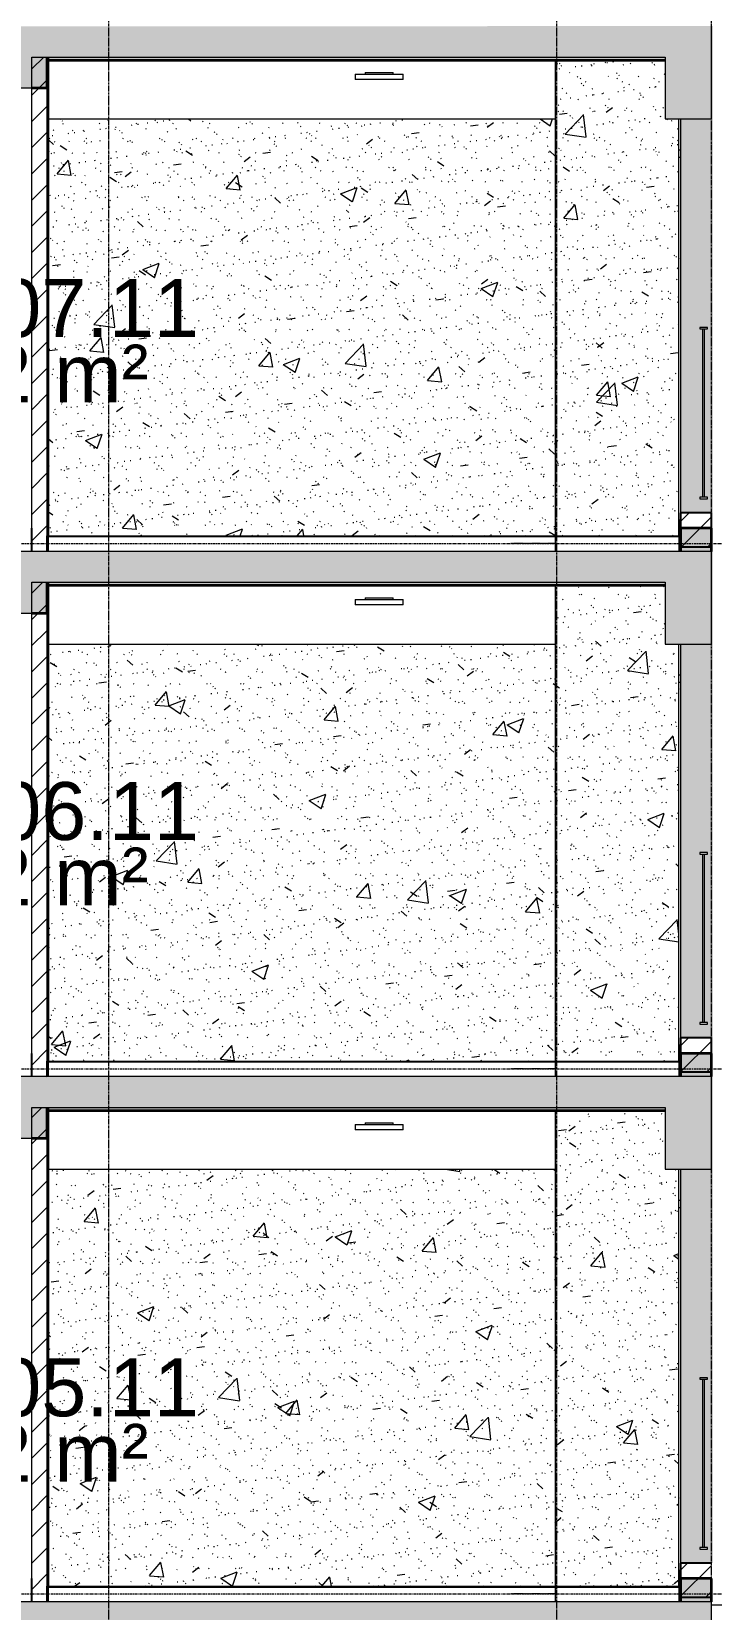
# Model space of a CAD drawing. Header units: millimetres. Extents: x 3451 to 201731, y -8641 to 35300.
# Drawn here: x 171691 to 176091, y 15700 to 25915 of the extents above; entities that cross this region are included whole.
import ezdxf

# ---------------------------------------------------------------- set-up
doc = ezdxf.new("R2010")
doc.units = ezdxf.units.MM
for name, pattern in [('Centre', [31.75, 6.35, -4.7625, 15.875, -4.7625]), ('Dash 1_8_', [6.35, 3.175, -3.175]), ('Grid Line', [22.225, 12.7, -3.175, 3.175, -3.175])]:
    doc.linetypes.add(name, pattern=pattern)
for name, color, linetype, lineweight in [('0-2', 50, 'Continuous', 5), ('A-AREA', 32, 'Dash 1_8_', 9), ('A-AREA-IDEN', 2, 'Continuous', 9), ('A-CLNG', 13, 'Continuous', 9), ('A-DETL-GENF-1', 7, 'Continuous', 9), ('A-DETL-THIN', 151, 'Continuous', 9), ('A-FLOR-1', 10, 'Continuous', 35), ('A-FLOR-HRAL', 11, 'Continuous', 9), ('A-FLOR-HRAL-1', 253, 'Continuous', 9), ('A-FLOR-HRAL-2', 53, 'Continuous', 18), ('A-FLOR-LEVL-2', 51, 'Centre', 9), ('A-FLOR-PATT-1', 7, 'Continuous', 9), ('A-WALL', 113, 'Continuous', 9), ('A-WALL-2', 250, 'Continuous', 25), ('A-WALL-3', 7, 'Continuous', 9), ('A-WALL-PATT-1', 7, 'Continuous', 9), ('A-WALL-PATT-2', 9, 'Continuous', 9), ('A-WALL-PATT-3', 111, 'Continuous', 5), ('E-LITE-EQPM', 33, 'Continuous', 9), ('E-LITE-EQPM-1', 7, 'Continuous', 9), ('I-WALL-1', 7, 'Continuous', 9), ('I-WALL-3', 250, 'Continuous', 25), ('S-BEAM-1', 12, 'Continuous', 5), ('S-BEAM-2', 10, 'Continuous', 35), ('S-BEAM-3', 7, 'Continuous', 9), ('S-GRID-1', 1, 'Grid Line', 9)]:
    doc.layers.add(name, color=color, linetype=linetype, lineweight=lineweight)
doc.styles.add('Arial_1', font='arial.ttf', dxfattribs={"height": 375})
pattern_1 = [(50, (-51987.05, 14125), (1093.104, -95.634), [114.3, -1257.3]), (355, (-51987, 14125), (-211.457, 1146.34), [91.44, -1005.84]), (100.451, (-51896, 14117), (881.656, 1050.7), [97.14, -1068.54]), (46.184, (-51987, 14429.8), (1626.475, -252.257), [171.45, -1885.95]), (96.636, (-51851.5, 14408.8), (1424.42, 1484.565), [145.71, -1602.81]), (351.184, (-51987, 14429.8), (1424.43, 1484.55), [137.16, -1508.76]), (21, (-51834.65, 14353.6), (909.686, -613.59), [114.3, -1257.3]), (326, (-51834.7, 14353.6), (370.812, 1105.13), [91.44, -1005.84]), (71.451, (-51758.8, 14302.5), (1280.503, 491.528), [97.14, -1068.54]), (37.5, (-51987.05, 14125), (18.5313, 507.3303), [50.292, -943.356, 50.292, -970.788, -1009.65]), (37.5, (-51987.05, 14125), (18.5313, 507.3303), [-2014.728, 50.292, -959.358]), (7.5, (-51987.05, 14125), (400.918, 601.084), [50.292, -531.876, 50.292, -920.496, -384.81]), (7.5, (-51987.05, 14125), (400.918, 601.084), [-1552.956, 50.292, -334.518]), (327.5, (-52326.9, 14125), (813.545, -34.3737), [50.292, -330.708, 50.292, -1138.428, -1577.34]), (327.5, (-52326.9, 14125), (813.545, -34.3737), [-1569.72, 50.292, -1527.048]), (317.5, (-52479.3, 14125), (888.775, 152.56), [50.292, -445.008, 50.292, -739.14, -1120.14]), (317.5, (-52479.3, 14125), (888.775, 152.56), [-1284.732, 50.292, -1069.848])]
pattern_2 = [(37.5, (-51987.05, 14125), (-4.79953, 146.8239), [5.029, -110.795, 5.029, -124.511, -123.825]), (37.5, (-51987.05, 14125), (-4.79953, 146.8239), [-245.364, 5.029, -118.796]), (7.5, (-51987.05, 14125), (134.8574, 215.0472), [5.029, -57.455, 5.029, -99.365, -40.005]), (7.5, (-51987.05, 14125), (134.8574, 215.0472), [-166.878, 5.029, -34.976]), (327.5, (-52080.78, 14125), (237.29776, 0.4316), [5.029, -33.071, 5.029, -132.131, -179.07]), (327.5, (-52080.78, 14125), (237.29776, 0.4316), [-175.26, 5.029, -174.041]), (317.5, (-52080.78, 14125), (229.067, 66.8792), [5.029, -14.021, 5.029, -84.887, -102.87]), (317.5, (-52080.78, 14125), (229.067, 66.8792), [-108.966, 5.029, -97.841])]
pattern_3 = [(45, (-51987.05, 14125), (-79.5495, 79.5495), [])]
pattern_4 = [(45, (-51987.05, 14125), (-84.8528, 84.8528), [])]

# ---------------------------------------------------------------- blocks, each defined once
blk = doc.blocks.new('NCV_TKTC_KET CAU_rvt-2-TKCS_MẶT CẮT D')
at = {"layer": 'A-FLOR-PATT-1'}
h = blk.add_hatch(color=256, dxfattribs=at)
h.paths.add_polyline_path([(-58635, 25730), (-56833, 25730), (-56833, 25750), (-58635, 25750)])
h.paths.add_polyline_path([(-66835, 25730), (-65032, 25730), (-65032, 25750), (-66835, 25750)])
h.paths.add_polyline_path([(-53358, 25730), (-51662, 25730), (-51662, 25750), (-53358, 25750), (-53358, 25730)])
h.paths.add_polyline_path([(-24867, 25730), (-24837, 25730), (-24837, 25750), (-28837, 25750), (-28837, 25730), (-25164, 25730)])
h.paths.add_polyline_path([(-37939, 25730), (-35537, 25730), (-35537, 25750), (-37939, 25750)])
h = blk.add_hatch(color=256, dxfattribs=at)
h.paths.add_polyline_path([(-37572, 22330), (-35537, 22330), (-35537, 22350), (-37939, 22350), (-37939, 22330)])
h.paths.add_polyline_path([(-66835, 22330), (-65032, 22330), (-65032, 22350), (-66835, 22350)])
h.paths.add_polyline_path([(-24867, 22330), (-24837, 22330), (-24837, 22350), (-28837, 22350), (-28837, 22330), (-25164, 22330)])
h.paths.add_polyline_path([(-58635, 22330), (-56833, 22330), (-56833, 22350), (-58635, 22350)])
h.paths.add_polyline_path([(-53358, 22330), (-51662, 22330), (-51662, 22350), (-53358, 22350), (-53358, 22330)])
h = blk.add_hatch(color=256, dxfattribs=at)
h.paths.add_polyline_path([(-37939, 18930), (-35537, 18930), (-35537, 18950), (-37939, 18950)])
h.paths.add_polyline_path([(-66835, 18930), (-65032, 18930), (-65032, 18950), (-66835, 18950)])
h.paths.add_polyline_path([(-51940, 18930), (-51662, 18930), (-51662, 18950), (-53358, 18950), (-53358, 18930), (-52593, 18930)])
h.paths.add_polyline_path([(-58635, 18930), (-56833, 18930), (-56833, 18950), (-58635, 18950)])
h.paths.add_polyline_path([(-24837, 18930), (-24837, 18950), (-28837, 18950), (-28837, 18930), (-25164, 18930)])
at = {"layer": 'S-BEAM-1'}
for points in [[(-28835, 25550), (-28835, 25750), (-28935, 25750), (-28935, 25550)], [(-24537, 22550), (-24537, 22700), (-24737, 22700), (-24737, 22550)], [(-28835, 22150), (-28835, 22350), (-28935, 22350), (-28935, 22150)], [(-24537, 19150), (-24537, 19300), (-24737, 19300), (-24737, 19150)], [(-28835, 18750), (-28835, 18950), (-28935, 18950), (-28935, 18750)], [(-24537, 15750), (-24537, 15900), (-24737, 15900), (-24737, 15750)]]:
    blk.add_hatch(color=256, dxfattribs=at).paths.add_polyline_path(points)
at = {"layer": 'A-FLOR-1'}
for p, q in [((-28837, 25750), (-28837, 25730)), ((-28837, 25730), (-24837, 25730)), ((-28837, 22350), (-28837, 22330)), ((-28837, 22330), (-24837, 22330)), ((-28837, 18950), (-28837, 18930)), ((-28837, 18930), (-24837, 18930))]:
    blk.add_line(p, q, dxfattribs=at)
at = {"layer": 'S-BEAM-2'}
for p, q in [((-28835, 25550), (-28835, 25750)), ((-28935, 25550), (-28835, 25550)), ((-24537, 22700), (-24737, 22700)), ((-24737, 22700), (-24737, 22550)), ((-24537, 22550), (-24537, 22700)), ((-28835, 22150), (-28835, 22350)), ((-28935, 22150), (-28835, 22150)), ((-24537, 19300), (-24737, 19300)), ((-24737, 19300), (-24737, 19150)), ((-24537, 19150), (-24537, 19300)), ((-28835, 18750), (-28835, 18950)), ((-28935, 18750), (-28835, 18750)), ((-24537, 15900), (-24737, 15900)), ((-24737, 15900), (-24737, 15750)), ((-24537, 15750), (-24537, 15900))]:
    blk.add_line(p, q, dxfattribs=at)
at = {"layer": 'S-BEAM-3'}
for p, q in [((-28827, 25350), (-25547, 25350)), ((-28827, 21950), (-25547, 21950)), ((-28827, 18550), (-25547, 18550)), ((-24537, 15730), (-17637, 15730))]:
    blk.add_line(p, q, dxfattribs=at)
blk = doc.blocks.new('Railing - Railing-950491-TKCS_MẶT CẮT D')
at = {"layer": 'A-FLOR-HRAL-1'}
for p, q in [((-28827, 22645), (-25547, 22645)), ((-25547, 22550), (-25547, 22645)), ((-25547, 22645), (-24747, 22645))]:
    blk.add_line(p, q, dxfattribs=at)
at = {"layer": 'A-FLOR-HRAL-2'}
for p, q in [((-28827, 22645), (-28837, 22645)), ((-28837, 22645), (-28837, 22550)), ((-28827, 22550), (-28827, 22645)), ((-24737, 22645), (-24747, 22645)), ((-24747, 22645), (-24747, 22550)), ((-24737, 22550), (-24737, 22645))]:
    blk.add_line(p, q, dxfattribs=at)
blk = doc.blocks.new('Railing - 10mm-901206-TKCS_MẶT CẮT D')
at = {"layer": 'A-FLOR-HRAL-1'}
for p, q in [((-24592, 5900), (-24592, 6990)), ((-24582, 5900), (-24582, 6990))]:
    blk.add_line(p, q, dxfattribs=at)
blk = doc.blocks.new('Railing - Railing-1000799-TKCS_MẶT CẮT D')
at = {"layer": 'A-FLOR-HRAL-2'}
for p, q in [((-24562, 24000), (-24612, 24000)), ((-24612, 24000), (-24612, 23990)), ((-24612, 23990), (-24562, 23990)), ((-24562, 23990), (-24562, 24000)), ((-24562, 22900), (-24612, 22900)), ((-24612, 22900), (-24612, 22890)), ((-24612, 22890), (-24562, 22890)), ((-24562, 22890), (-24562, 22900))]:
    blk.add_line(p, q, dxfattribs=at)
blk.add_blockref('Railing - 10mm-901206-TKCS_MẶT CẮT D', (0, 17000))
blk = doc.blocks.new('LIC_12-ĐÈN LED VUÔNG GẮN NỔI 24W - LIC_12-ĐÈN LED VUÔNG GẮN NỔI 24W - ÁNH SÁNG VÀNG 4500K-516180-TKCS_MẶT CẮT D')
at = {"layer": 'E-LITE-EQPM-1'}
for p, q in [((-26842, 8639), (-26531, 8639)), ((-26842, 8639), (-26842, 8604)), ((-26531, 8604), (-26842, 8604)), ((-26778, 8650), (-26596, 8650)), ((-26778, 8650), (-26778, 8639)), ((-26596, 8639), (-26596, 8650)), ((-26531, 8604), (-26531, 8639))]:
    blk.add_line(p, q, dxfattribs=at)
blk = doc.blocks.new('NCV_TKTC_TANG 6 - 8_rvt-4-TKCS_MẶT CẮT D')
at = {"layer": 'A-WALL-PATT-1'}
h = blk.add_hatch(dxfattribs=at)
h.set_pattern_fill('FP_40', color=256, style=0, pattern_type=2)
h.set_pattern_definition(pattern_3)
h.paths.add_polyline_path([(-28827, 22650), (-28827, 25750), (-28837, 25750), (-28837, 22650)])
at = {"layer": 'A-WALL-PATT-2'}
h = blk.add_hatch(dxfattribs=at)
h.set_pattern_fill('FP_32', color=256, style=0, pattern_type=2)
h.set_pattern_definition(pattern_4)
h.paths.add_polyline_path([(-28937, 22550), (-28837, 22550), (-28838, 25750), (-28935, 25750), (-28935, 25550), (-28937, 25550), (-28937, 22700)])
h = blk.add_hatch(dxfattribs=at)
h.set_pattern_fill('FP_35', color=256, style=0, pattern_type=2)
h.set_pattern_definition(pattern_1)
h.paths.add_polyline_path([(-25547, 22650), (-25537, 22650), (-25537, 25730), (-25547, 25730), (-25547, 22794)])
h = blk.add_hatch(dxfattribs=at)
h.set_pattern_fill('FP_36', color=256, style=0, pattern_type=2)
h.set_pattern_definition(pattern_2)
h.paths.add_polyline_path([(-25547, 22650), (-25537, 22650), (-25537, 25730), (-25547, 25730), (-25547, 22794)])
h = blk.add_hatch(dxfattribs=at)
h.set_pattern_fill('FP_35', color=256, style=0, pattern_type=2)
h.set_pattern_definition(pattern_1)
h.paths.add_polyline_path([(-25164, 22650), (-24747, 22650), (-24747, 25350), (-24837, 25350), (-24837, 25730), (-25537, 25730), (-25537, 22650)])
h = blk.add_hatch(dxfattribs=at)
h.set_pattern_fill('FP_36', color=256, style=0, pattern_type=2)
h.set_pattern_definition(pattern_2)
h.paths.add_polyline_path([(-25164, 22650), (-24747, 22650), (-24747, 25350), (-24837, 25350), (-24837, 25730), (-25537, 25730), (-25537, 22650)])
h = blk.add_hatch(dxfattribs=at)
h.set_pattern_fill('FP_35', color=256, style=0, pattern_type=2)
h.set_pattern_definition(pattern_1)
h.paths.add_polyline_path([(-28827, 22650), (-25547, 22650), (-25547, 25350), (-28827, 25350), (-28827, 22794)])
h = blk.add_hatch(dxfattribs=at)
h.set_pattern_fill('FP_36', color=256, style=0, pattern_type=2)
h.set_pattern_definition(pattern_2)
h.paths.add_polyline_path([(-28827, 22650), (-25547, 22650), (-25547, 25350), (-28827, 25350), (-28827, 22794)])
h = blk.add_hatch(dxfattribs=at)
h.set_pattern_fill('FP_32', color=256, style=0, pattern_type=2)
h.set_pattern_definition(pattern_4)
h.paths.add_polyline_path([(-24737, 22580), (-24537, 22580), (-24537, 22800), (-24737, 22800), (-24737, 22794)])
at = {"layer": 'A-WALL-2'}
for p, q in [((-24537, 22800), (-24737, 22800)), ((-24737, 22800), (-24737, 22580)), ((-24537, 22580), (-24537, 22800)), ((-28937, 22700), (-28937, 22550)), ((-28837, 22550), (-28837, 22650)), ((-24737, 22580), (-24537, 22580))]:
    blk.add_line(p, q, dxfattribs=at)
at = {"layer": 'A-WALL-3'}
for p, q in [((-28837, 25750), (-28837, 22650)), ((-28837, 22650), (-28837, 25750)), ((-28937, 25550), (-28937, 22700))]:
    blk.add_line(p, q, dxfattribs=at)
at = {"layer": 'I-WALL-1'}
for p, q in [((-25547, 22650), (-25547, 25730)), ((-24747, 22750), (-24747, 25350)), ((-28827, 22650), (-25547, 22650)), ((-25537, 22650), (-25547, 22650)), ((-25537, 22650), (-24747, 22650))]:
    blk.add_line(p, q, dxfattribs=at)
at = {"layer": 'I-WALL-3'}
for p, q in [((-28827, 22650), (-28827, 25750)), ((-24747, 22750), (-24747, 22650)), ((-24737, 22750), (-24747, 22750)), ((-24737, 22650), (-24737, 22750)), ((-28837, 22650), (-28827, 22650)), ((-24747, 22650), (-24737, 22650))]:
    blk.add_line(p, q, dxfattribs=at)
at = {"layer": 'A-FLOR-HRAL'}
for name in ['Railing - Railing-1000799-TKCS_MẶT CẮT D', 'Railing - Railing-950491-TKCS_MẶT CẮT D']:
    blk.add_blockref(name, (0, 0), dxfattribs=at)
at = {"layer": 'E-LITE-EQPM'}
blk.add_blockref('LIC_12-ĐÈN LED VUÔNG GẮN NỔI 24W - LIC_12-ĐÈN LED VUÔNG GẮN NỔI 24W - ÁNH SÁNG VÀNG 4500K-516180-TKCS_MẶT CẮT D', (0, 17000), dxfattribs=at)
blk = doc.blocks.new('NCV_TKTC_TANG 6 - 8_rvt-6-TKCS_MẶT CẮT D')
at = {"layer": 'A-WALL-PATT-1'}
h = blk.add_hatch(dxfattribs=at)
h.set_pattern_fill('FP_40', color=256, style=0, pattern_type=2)
h.set_pattern_definition(pattern_3)
h.paths.add_polyline_path([(-28837, 19250), (-28827, 19250), (-28827, 22350), (-28837, 22350), (-28837, 21561)])
h = blk.add_hatch(dxfattribs=at)
h.set_pattern_fill('FP_40', color=256, style=0, pattern_type=2)
h.set_pattern_definition(pattern_3)
h.paths.add_polyline_path([(-24747, 19250), (-24737, 19250), (-24737, 19350), (-24747, 19350)])
at = {"layer": 'A-WALL-PATT-2'}
h = blk.add_hatch(dxfattribs=at)
h.set_pattern_fill('FP_32', color=256, style=0, pattern_type=2)
h.set_pattern_definition(pattern_4)
h.paths.add_polyline_path([(-28937, 19150), (-28837, 19150), (-28838, 22350), (-28935, 22350), (-28935, 22150), (-28937, 22150), (-28937, 19300)])
h = blk.add_hatch(dxfattribs=at)
h.set_pattern_fill('FP_35', color=256, style=0, pattern_type=2)
h.set_pattern_definition(pattern_1)
h.paths.add_polyline_path([(-25547, 19250), (-25537, 19250), (-25537, 22330), (-25547, 22330), (-25547, 20327)])
h = blk.add_hatch(dxfattribs=at)
h.set_pattern_fill('FP_36', color=256, style=0, pattern_type=2)
h.set_pattern_definition(pattern_2)
h.paths.add_polyline_path([(-25547, 19250), (-25537, 19250), (-25537, 22330), (-25547, 22330), (-25547, 20327)])
h = blk.add_hatch(dxfattribs=at)
h.set_pattern_fill('FP_35', color=256, style=0, pattern_type=2)
h.set_pattern_definition(pattern_1)
h.paths.add_polyline_path([(-25537, 19250), (-24747, 19250), (-24747, 21950), (-24837, 21950), (-24837, 22330), (-25537, 22330), (-25537, 19350)])
h = blk.add_hatch(dxfattribs=at)
h.set_pattern_fill('FP_36', color=256, style=0, pattern_type=2)
h.set_pattern_definition(pattern_2)
h.paths.add_polyline_path([(-25537, 19250), (-24747, 19250), (-24747, 21950), (-24837, 21950), (-24837, 22330), (-25537, 22330), (-25537, 19350)])
h = blk.add_hatch(dxfattribs=at)
h.set_pattern_fill('FP_35', color=256, style=0, pattern_type=2)
h.set_pattern_definition(pattern_1)
h.paths.add_polyline_path([(-27123, 19250), (-25547, 19250), (-25547, 21950), (-28827, 21950), (-28827, 19250)])
h = blk.add_hatch(dxfattribs=at)
h.set_pattern_fill('FP_36', color=256, style=0, pattern_type=2)
h.set_pattern_definition(pattern_2)
h.paths.add_polyline_path([(-27123, 19250), (-25547, 19250), (-25547, 21950), (-28827, 21950), (-28827, 19250)])
h = blk.add_hatch(dxfattribs=at)
h.set_pattern_fill('FP_32', color=256, style=0, pattern_type=2)
h.set_pattern_definition(pattern_4)
h.paths.add_polyline_path([(-24737, 19180), (-24537, 19180), (-24537, 19400), (-24737, 19400)])
at = {"layer": 'A-WALL-2'}
for p, q in [((-24537, 19400), (-24737, 19400)), ((-24737, 19400), (-24737, 19180)), ((-24537, 19180), (-24537, 19400)), ((-28937, 19300), (-28937, 19150)), ((-28837, 19150), (-28837, 19250)), ((-24737, 19180), (-24537, 19180))]:
    blk.add_line(p, q, dxfattribs=at)
at = {"layer": 'A-WALL-3'}
for p, q in [((-28837, 22350), (-28837, 19250)), ((-28837, 19250), (-28837, 22350)), ((-28937, 22150), (-28937, 19300))]:
    blk.add_line(p, q, dxfattribs=at)
at = {"layer": 'I-WALL-1'}
for p, q in [((-25547, 19250), (-25547, 22330)), ((-24747, 19350), (-24747, 21950)), ((-28827, 19250), (-25547, 19250)), ((-25537, 19250), (-25547, 19250)), ((-25537, 19250), (-24747, 19250))]:
    blk.add_line(p, q, dxfattribs=at)
at = {"layer": 'I-WALL-3'}
for p, q in [((-28827, 19250), (-28827, 22350)), ((-24747, 19350), (-24747, 19250)), ((-24737, 19350), (-24747, 19350)), ((-24737, 19250), (-24737, 19350)), ((-28837, 19250), (-28827, 19250)), ((-24747, 19250), (-24737, 19250))]:
    blk.add_line(p, q, dxfattribs=at)
at = {"layer": 'A-FLOR-HRAL'}
for name in ['Railing - Railing-1000799-TKCS_MẶT CẮT D', 'Railing - Railing-950491-TKCS_MẶT CẮT D']:
    blk.add_blockref(name, (0, -3400), dxfattribs=at)
at = {"layer": 'E-LITE-EQPM'}
blk.add_blockref('LIC_12-ĐÈN LED VUÔNG GẮN NỔI 24W - LIC_12-ĐÈN LED VUÔNG GẮN NỔI 24W - ÁNH SÁNG VÀNG 4500K-516180-TKCS_MẶT CẮT D', (0, 13600), dxfattribs=at)
blk = doc.blocks.new('Railing - Railing-992989-TKCS_MẶT CẮT D')
at = {"layer": 'A-FLOR-HRAL-2'}
for p, q in [((-24562, 17200), (-24612, 17200)), ((-24612, 17200), (-24612, 17190)), ((-24612, 17190), (-24562, 17190)), ((-24562, 17190), (-24562, 17200)), ((-24562, 16100), (-24612, 16100)), ((-24612, 16100), (-24612, 16090)), ((-24612, 16090), (-24562, 16090)), ((-24562, 16090), (-24562, 16100))]:
    blk.add_line(p, q, dxfattribs=at)
blk.add_blockref('Railing - 10mm-901206-TKCS_MẶT CẮT D', (0, 10200))
blk = doc.blocks.new('NCV_TKTC_TANG 5_rvt-2-TKCS_MẶT CẮT D')
at = {"layer": 'A-WALL-PATT-1'}
h = blk.add_hatch(dxfattribs=at)
h.set_pattern_fill('FP_40', color=256, style=0, pattern_type=2)
h.set_pattern_definition(pattern_3)
h.paths.add_polyline_path([(-28827, 15850), (-28827, 18950), (-28837, 18950), (-28837, 15850)])
h = blk.add_hatch(dxfattribs=at)
h.set_pattern_fill('FP_40', color=256, style=0, pattern_type=2)
h.set_pattern_definition(pattern_3)
h.paths.add_polyline_path([(-24747, 15850), (-24737, 15850), (-24737, 15950), (-24747, 15950)])
at = {"layer": 'A-WALL-PATT-2'}
h = blk.add_hatch(dxfattribs=at)
h.set_pattern_fill('FP_32', color=256, style=0, pattern_type=2)
h.set_pattern_definition(pattern_4)
h.paths.add_polyline_path([(-28937, 15750), (-28837, 15750), (-28838, 18950), (-28935, 18950), (-28935, 18750), (-28937, 18750), (-28937, 15900)])
h = blk.add_hatch(dxfattribs=at)
h.set_pattern_fill('FP_35', color=256, style=0, pattern_type=2)
h.set_pattern_definition(pattern_1)
h.paths.add_polyline_path([(-25547, 15850), (-25537, 15850), (-25537, 18930), (-25547, 18930), (-25547, 16626)])
h = blk.add_hatch(dxfattribs=at)
h.set_pattern_fill('FP_36', color=256, style=0, pattern_type=2)
h.set_pattern_definition(pattern_2)
h.paths.add_polyline_path([(-25547, 15850), (-25537, 15850), (-25537, 18930), (-25547, 18930), (-25547, 16626)])
h = blk.add_hatch(dxfattribs=at)
h.set_pattern_fill('FP_35', color=256, style=0, pattern_type=2)
h.set_pattern_definition(pattern_1)
h.paths.add_polyline_path([(-25164, 15850), (-24747, 15850), (-24747, 18550), (-24837, 18550), (-24837, 18930), (-25537, 18930), (-25537, 15850)])
h = blk.add_hatch(dxfattribs=at)
h.set_pattern_fill('FP_36', color=256, style=0, pattern_type=2)
h.set_pattern_definition(pattern_2)
h.paths.add_polyline_path([(-25164, 15850), (-24747, 15850), (-24747, 18550), (-24837, 18550), (-24837, 18930), (-25537, 18930), (-25537, 15850)])
h = blk.add_hatch(dxfattribs=at)
h.set_pattern_fill('FP_35', color=256, style=0, pattern_type=2)
h.set_pattern_definition(pattern_1)
h.paths.add_polyline_path([(-28827, 15850), (-25547, 15850), (-25547, 18550), (-28827, 18550), (-28827, 16009)])
h = blk.add_hatch(dxfattribs=at)
h.set_pattern_fill('FP_36', color=256, style=0, pattern_type=2)
h.set_pattern_definition(pattern_2)
h.paths.add_polyline_path([(-28827, 15850), (-25547, 15850), (-25547, 18550), (-28827, 18550), (-28827, 16009)])
h = blk.add_hatch(dxfattribs=at)
h.set_pattern_fill('FP_32', color=256, style=0, pattern_type=2)
h.set_pattern_definition(pattern_4)
h.paths.add_polyline_path([(-24737, 15780), (-24537, 15780), (-24537, 16000), (-24737, 16000)])
at = {"layer": 'A-WALL-2'}
for p, q in [((-24537, 16000), (-24737, 16000)), ((-24737, 16000), (-24737, 15780)), ((-28937, 15900), (-28937, 15750)), ((-28837, 15750), (-28837, 15850)), ((-24737, 15780), (-24537, 15780))]:
    blk.add_line(p, q, dxfattribs=at)
at = {"layer": 'A-WALL-3'}
for p, q in [((-28837, 18950), (-28837, 15850)), ((-28837, 15850), (-28837, 18950)), ((-28937, 18750), (-28937, 15900))]:
    blk.add_line(p, q, dxfattribs=at)
at = {"layer": 'I-WALL-1'}
for p, q in [((-25547, 15850), (-25547, 18930)), ((-24747, 15950), (-24747, 18550)), ((-28827, 15850), (-25547, 15850)), ((-25537, 15850), (-25547, 15850)), ((-25537, 15850), (-24747, 15850))]:
    blk.add_line(p, q, dxfattribs=at)
at = {"layer": 'I-WALL-3'}
for p, q in [((-28827, 15850), (-28827, 18950)), ((-24747, 15950), (-24747, 15850)), ((-24737, 15950), (-24747, 15950)), ((-24737, 15850), (-24737, 15950)), ((-28837, 15850), (-28827, 15850)), ((-24747, 15850), (-24737, 15850))]:
    blk.add_line(p, q, dxfattribs=at)
at = {"layer": 'A-FLOR-HRAL'}
for name, p in [('Railing - Railing-992989-TKCS_MẶT CẮT D', (0, 0)), ('Railing - Railing-950491-TKCS_MẶT CẮT D', (0, -6800))]:
    blk.add_blockref(name, p, dxfattribs=at)
at = {"layer": 'E-LITE-EQPM'}
blk.add_blockref('LIC_12-ĐÈN LED VUÔNG GẮN NỔI 24W - LIC_12-ĐÈN LED VUÔNG GẮN NỔI 24W - ÁNH SÁNG VÀNG 4500K-516180-TKCS_MẶT CẮT D', (0, 10200), dxfattribs=at)

msp = doc.modelspace()

# ---------------------------------------------------------------- hatches: boundary and pattern name
at = {"layer": 'A-DETL-GENF-1'}
h = msp.add_hatch(color=256, dxfattribs=at)
h.paths.add_polyline_path([(160443.5, 25350), (160692.2, 25350), (160692.2, 25750), (167092.5, 25750), (167092.5, 25500), (167692.5, 25500), (167692.5, 25750), (171492.9, 25750), (171492.9, 25550), (171692.9, 25550), (171692.9, 25750), (175790.9, 25750), (175790.9, 25350), (176090.9, 25350), (176090.9, 25950), (151265.9, 25948.3), (151265.9, 25550), (151465.9, 25550), (151465.9, 25750), (154892.5, 25750), (154892.5, 25550), (155092.5, 25550), (155092.5, 25750), (156090.8, 25750), (156090.8, 25350), (156392.5, 25350), (156392.5, 25750), (160390.5, 25750), (160390.5, 25350)])
h.paths.add_polyline_path([(130894.7, 25350), (130894.7, 25750), (135595.5, 25750), (135595.5, 25550), (135794.6, 25550), (135794.6, 25750), (138744.6, 25750), (138744.6, 25350), (139044.6, 25350), (139044.6, 25750), (143794.6, 25750), (143794.6, 25550), (143994.6, 25550), (143994.6, 25750), (146969.9, 25750), (146969.9, 25350), (147269.9, 25350), (147269.9, 25750), (148965.9, 25750), (148965.9, 25550), (149165.9, 25551.3), (149165.9, 25950), (128994.6, 25950), (128994.6, 25550), (129194.6, 25550), (129194.6, 25750), (130594.7, 25750), (130594.7, 25350)])
h.paths.add_polyline_path([(122694.6, 25350), (122694.6, 25950), (122392.5, 25950), (122392.5, 25350)])
h.paths.add_polyline_path([(126628.8, 25550), (126828.8, 25550), (126828.8, 25750), (128244.5, 25750), (128244.5, 25550), (128444.5, 25550), (128443, 25950), (126628.8, 25950)])
h = msp.add_hatch(color=256, dxfattribs=at)
h.paths.add_polyline_path([(160692.2, 21950), (160692.2, 22350), (167092.5, 22350), (167092.5, 22100), (167692.5, 22100), (167692.5, 22350), (171492.9, 22350), (171492.9, 22150), (171692.9, 22150), (171692.9, 22350), (175790.9, 22350), (175790.9, 21950), (176090.9, 21950), (176090.9, 22550), (151265.9, 22550), (151265.9, 22150), (151467.6, 22150), (151467.6, 22350), (154892.5, 22350), (154892.5, 22150), (155092.5, 22150), (155092.5, 22350), (156090.8, 22350), (156090.8, 21950), (156392.5, 21950), (156392.5, 22350), (160390.5, 22350), (160390.5, 21950), (160443.5, 21950)])
h.paths.add_polyline_path([(122694.6, 21950), (122694.6, 22550), (122392.5, 22550), (122392.5, 21950)])
h.paths.add_polyline_path([(138892.2, 21950), (139044.6, 21950), (139044.6, 22350), (143794.6, 22350), (143794.6, 22150), (143994.6, 22150), (143994.6, 22350), (146969.9, 22350), (146969.9, 21950), (147269.9, 21950), (147269.9, 22350), (148965.9, 22350), (148965.9, 22150), (149165.9, 22151.3), (149165.9, 22550), (128994.6, 22550), (128994.6, 22150), (129194.6, 22150), (129194.6, 22350), (130594.7, 22350), (130594.7, 21950), (130894.7, 21950), (130894.7, 22350), (135595.5, 22350), (135595.5, 22150), (135794.6, 22150), (135794.6, 22350), (138744.6, 22350), (138744.6, 21950)])
h.paths.add_polyline_path([(126628.8, 22150), (126828.8, 22150), (126828.8, 22350), (128244.5, 22350), (128244.5, 22150), (128444.5, 22150), (128443, 22550), (126628.8, 22550)])
h = msp.add_hatch(color=256, dxfattribs=at)
h.paths.add_polyline_path([(160692.2, 18550), (160692.2, 18950), (167092.5, 18950), (167092.5, 18700), (167692.5, 18700), (167692.5, 18950), (171492.9, 18950), (171492.9, 18750), (171692.9, 18750), (171692.9, 18950), (175790.9, 18950), (175790.9, 18550), (176090.9, 18550), (176090.9, 19150), (151265.9, 19150), (151265.9, 18750), (151467.6, 18750), (151467.6, 18950), (154892.5, 18950), (154892.5, 18750), (155092.5, 18750), (155092.5, 18950), (156090.8, 18950), (156090.8, 18550), (156392.5, 18550), (156392.5, 18950), (160390.5, 18950), (160390.5, 18550), (160443.5, 18550)])
h.paths.add_polyline_path([(130894.7, 18550), (130894.7, 18950), (135595.5, 18950), (135595.5, 18750), (135794.6, 18750), (135794.6, 18950), (138744.6, 18950), (138744.6, 18550), (139044.6, 18550), (139044.6, 18950), (143794.6, 18950), (143794.6, 18750), (143994.6, 18750), (143994.6, 18950), (146969.9, 18950), (146969.9, 18550), (147269.9, 18550), (147269.9, 18950), (148965.9, 18950), (148965.9, 18750), (149165.9, 18751.3), (149165.9, 19150), (128994.6, 19150), (128994.6, 18750), (129194.6, 18750), (129194.6, 18950), (130594.7, 18950), (130594.7, 18550)])
h.paths.add_polyline_path([(122694.6, 18550), (122694.6, 19150), (122392.5, 19150), (122392.5, 18550)])
h.paths.add_polyline_path([(128444.5, 18750), (128443, 19150), (126628.8, 19150), (126628.8, 18750), (126828.8, 18750), (126828.8, 18950), (128244.5, 18950), (128244.5, 18750)])
h = msp.add_hatch(color=256, dxfattribs=at)
h.paths.add_polyline_path([(160692.2, 15150), (160692.2, 15550), (167092.5, 15550), (167092.5, 15300), (167692.5, 15300), (167692.5, 15550), (171492.9, 15550), (171492.9, 15350), (171692.9, 15350), (171692.9, 15550), (175790.9, 15550), (175790.9, 15150), (176090.9, 15150), (176090.9, 15750), (151265.9, 15750), (151265.9, 15350), (151467.6, 15350), (151467.6, 15550), (154892.5, 15550), (154892.5, 15350), (155092.5, 15350), (155092.5, 15550), (156090.8, 15550), (156090.8, 15150), (156392.5, 15150), (156392.5, 15550), (160390.5, 15550), (160390.5, 15150), (160443.5, 15150)])
h.paths.add_polyline_path([(122694.6, 15150), (122694.6, 15750), (122392.5, 15750), (122392.5, 15150)])
h.paths.add_polyline_path([(130594.7, 15150), (130894.7, 15150), (130894.7, 15550), (135595.5, 15550), (135595.5, 15350), (135794.6, 15350), (135794.6, 15550), (138744.6, 15550), (138744.6, 15150), (139044.6, 15150), (139044.6, 15550), (143794.6, 15550), (143794.6, 15350), (143994.6, 15350), (143994.6, 15550), (146969.9, 15550), (146969.9, 15150), (147269.9, 15150), (147269.9, 15550), (148965.9, 15550), (148965.9, 15350), (149165.9, 15351.3), (149165.9, 15750), (128994.6, 15750), (128994.6, 15350), (129194.6, 15350), (129194.6, 15550), (130594.7, 15550), (130594.7, 15391.9)])
h.paths.add_polyline_path([(128444.5, 15350), (128443, 15750), (126628.8, 15750), (126628.8, 15350), (126828.8, 15350), (126828.8, 15550), (128244.5, 15550), (128244.5, 15350)])
at = {"layer": 'A-WALL-PATT-3'}
h = msp.add_hatch(color=256, dxfattribs=at)
h.paths.add_polyline_path([(176100.9, 22800), (176100.9, 25950), (176090.9, 25950), (176090.9, 25350), (175891, 25350), (175891, 22800), (176090.9, 22800)])
h.paths.add_polyline_path([(176016, 22890), (176016, 22900), (176036, 22900), (176036, 23990), (176016, 23990), (176016, 24000), (176066, 24000), (176066, 23990), (176046, 23990), (176046, 22900), (176066, 22900), (176066, 22890), (176036, 22890)])
h = msp.add_hatch(color=256, dxfattribs=at)
h.paths.add_polyline_path([(176100.9, 19400), (176100.9, 22550), (176090.9, 22550), (176090.9, 21950), (175891, 21950), (175891, 19400), (176090.9, 19400)])
h.paths.add_polyline_path([(176066, 19490), (176016, 19490), (176016, 19500), (176036, 19500), (176036, 20590), (176016, 20590), (176016, 20600), (176066, 20600), (176066, 20590), (176046, 20590), (176046, 19500), (176066, 19500)])
h = msp.add_hatch(color=256, dxfattribs=at)
h.paths.add_polyline_path([(176100.9, 16000), (176100.9, 19150), (176090.9, 19150), (176090.9, 18550), (175891, 18550), (175891, 16000), (176090.9, 16000)])
h.paths.add_polyline_path([(176066, 16090), (176016, 16090), (176016, 16100), (176036, 16100), (176036, 17190), (176016, 17190), (176016, 17200), (176066, 17200), (176066, 17190), (176046, 17190), (176046, 16100), (176066, 16100)])

# ---------------------------------------------------------------- linework, layer by layer
at = {"layer": 'A-AREA'}
for p, q in [((175080.9, 22600), (174790.9, 22600)), ((175080.9, 19200), (174790.9, 19200)), ((175080.9, 15800), (174790.9, 15800))]:
    msp.add_line(p, q, dxfattribs=at)
at = {"layer": 'A-CLNG'}
for p, q in [((175880.9, 25150), (175891, 25150)), ((175891, 25100), (175880.9, 25100)), ((175880.9, 21750), (175891, 21750)), ((175891, 21700), (175880.9, 21700)), ((175880.9, 18350), (175891, 18350)), ((175891, 18300), (175880.9, 18300))]:
    msp.add_line(p, q, dxfattribs=at)
at = {"layer": 'A-DETL-THIN'}
for p, q in [((176090.9, 25350), (176090.9, 25950)), ((171692.9, 25550), (171692.9, 25750)), ((171692.9, 25750), (175790.9, 25750)), ((175790.9, 25750), (175790.9, 25350)), ((171492.9, 25550), (171692.9, 25550)), ((175790.9, 25350), (176090.9, 25350)), ((176090.9, 22550), (152037.7, 22550)), ((176090.9, 21950), (176090.9, 22550)), ((171692.9, 22150), (171692.9, 22350)), ((171692.9, 22350), (175790.9, 22350)), ((175790.9, 22350), (175790.9, 21950)), ((171492.9, 22150), (171692.9, 22150)), ((175790.9, 21950), (176090.9, 21950)), ((176090.9, 19150), (152037.7, 19150)), ((176090.9, 18550), (176090.9, 19150)), ((171692.9, 18750), (171692.9, 18950)), ((171692.9, 18950), (175790.9, 18950)), ((175790.9, 18950), (175790.9, 18550)), ((171492.9, 18750), (171692.9, 18750)), ((175790.9, 18550), (176090.9, 18550)), ((176090.9, 15750), (152037.7, 15750)), ((176090.9, 15150), (176090.9, 15750))]:
    msp.add_line(p, q, dxfattribs=at)
at = {"layer": 'A-FLOR-LEVL-2'}
for p, q in [((106972.4, 22600), (198239.7, 22600)), ((106972.4, 19200), (198239.7, 19200)), ((106972.4, 15800), (198239.7, 15800))]:
    msp.add_line(p, q, dxfattribs=at)
at = {"layer": 'A-WALL'}
for p, q in [((175891, 25350), (175891, 22800)), ((175891, 21950), (175891, 19400)), ((175891, 18550), (175891, 16000))]:
    msp.add_line(p, q, dxfattribs=at)
at = {"layer": 'S-GRID-1'}
for p, q in [((172190.9, -3541.4), (172190.9, 30542.5)), ((175090.9, -3541.4), (175090.9, 30542.5)), ((176090.9, -1636.4), (176090.9, 30542.5))]:
    msp.add_line(p, q, dxfattribs=at)

# ---------------------------------------------------------------- block references
at = {"layer": '0-2'}
for name in ['NCV_TKTC_KET CAU_rvt-2-TKCS_MẶT CẮT D', 'NCV_TKTC_TANG 6 - 8_rvt-4-TKCS_MẶT CẮT D', 'NCV_TKTC_TANG 6 - 8_rvt-6-TKCS_MẶT CẮT D', 'NCV_TKTC_TANG 5_rvt-2-TKCS_MẶT CẮT D']:
    msp.add_blockref(name, (200627.8, 0), dxfattribs=at)

# ---------------------------------------------------------------- texts
at = {"layer": 'A-AREA-IDEN', "char_height": 375, "line_spacing_factor": 0.936439, "style": 'Arial_1'}
for s, insert, width, attachment_point in [('\\pt7.5,15,22.5,30,37.5,45,52.5,60,67.5,75,82.5,90,97.5,105,112.5,120,127.5,135,142.5,150,157.5,165,172.5,180,187.5,195,202.5,210,217.5,225,232.5,240;A3.07.11', (171724.7, 23932.1), 2094, 8), ('\\pt7.5,15,22.5,30,37.5,45,52.5,60,67.5,75,82.5,90,97.5,105,112.5,120,127.5,135,142.5,150,157.5,165,172.5,180,187.5,195,202.5,210,217.5,225,232.5,240;72 m²', (171779, 23701.6), 1359, 5), ('\\pt7.5,15,22.5,30,37.5,45,52.5,60,67.5,75,82.5,90,97.5,105,112.5,120,127.5,135,142.5,150,157.5,165,172.5,180,187.5,195,202.5,210,217.5,225,232.5,240;A3.06.11', (171724.7, 20675.9), 2094, 8), ('\\pt7.5,15,22.5,30,37.5,45,52.5,60,67.5,75,82.5,90,97.5,105,112.5,120,127.5,135,142.5,150,157.5,165,172.5,180,187.5,195,202.5,210,217.5,225,232.5,240;72 m²', (171779, 20445.4), 1359, 5), ('\\pt7.5,15,22.5,30,37.5,45,52.5,60,67.5,75,82.5,90,97.5,105,112.5,120,127.5,135,142.5,150,157.5,165,172.5,180,187.5,195,202.5,210,217.5,225,232.5,240;A3.05.11', (171724.7, 16944.9), 2094, 8), ('\\pt7.5,15,22.5,30,37.5,45,52.5,60,67.5,75,82.5,90,97.5,105,112.5,120,127.5,135,142.5,150,157.5,165,172.5,180,187.5,195,202.5,210,217.5,225,232.5,240;72 m²', (171779, 16714.4), 1359, 5)]:
    msp.add_mtext(s, dxfattribs=dict(at, insert=insert, width=width, attachment_point=attachment_point))

doc.saveas('drawing.dxf')
